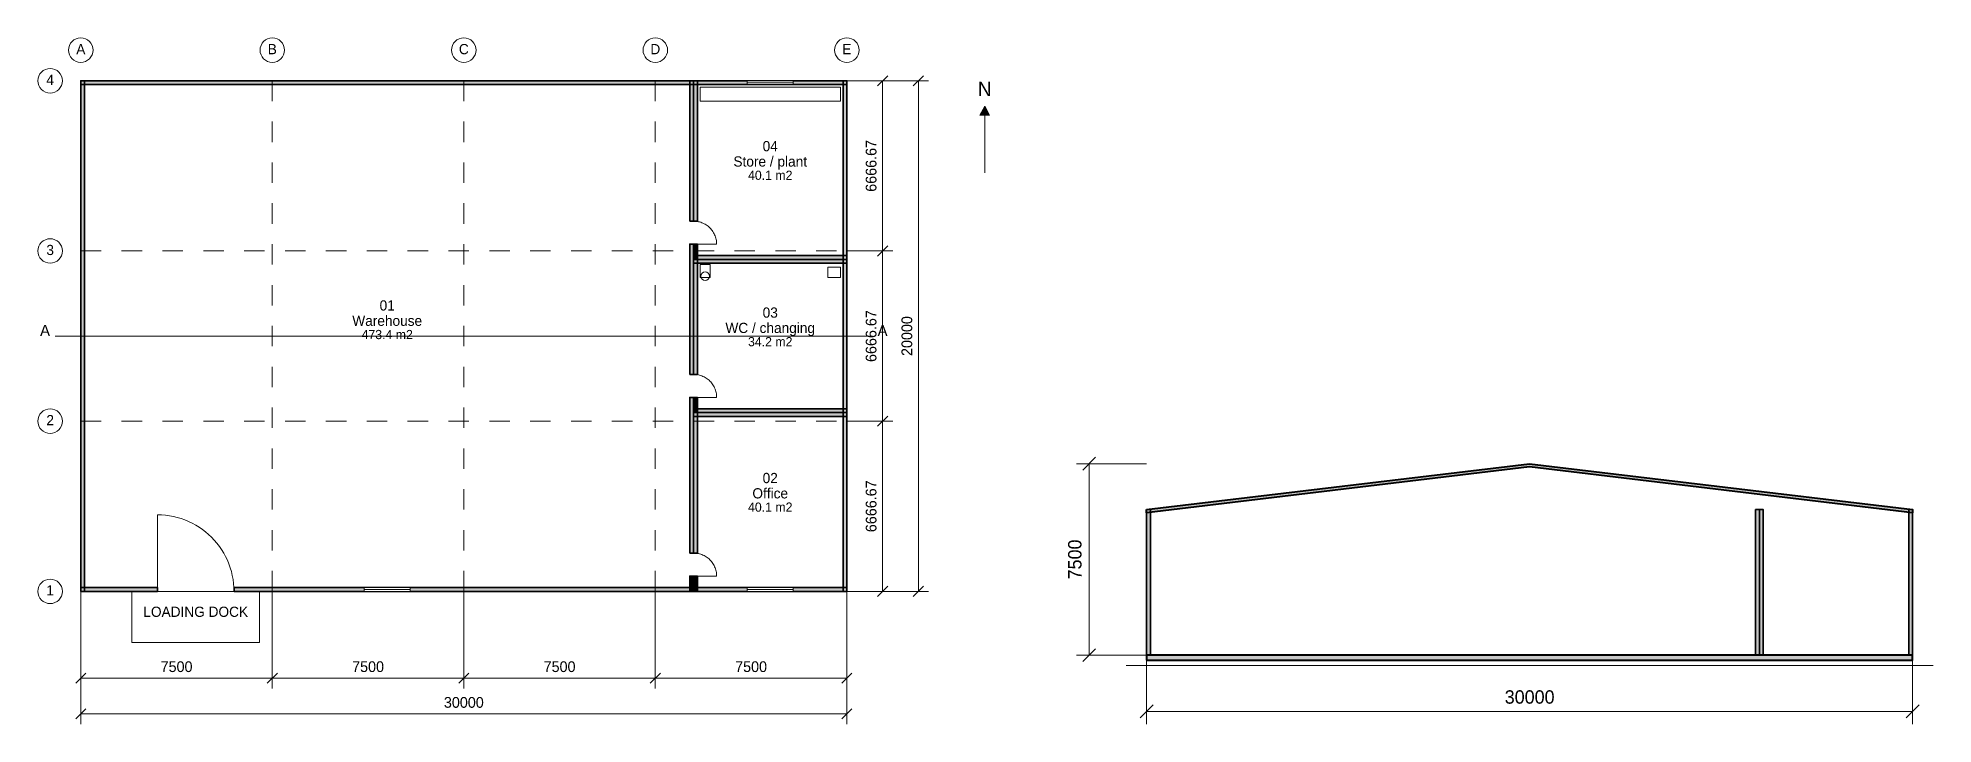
# Model space of a CAD drawing. Header units: millimetres. Extents: x 0 to 74220, y 0 to 26880.
import ezdxf
from ezdxf.enums import TextEntityAlignment as Align

# ---------------------------------------------------------------- set-up
doc = ezdxf.new("R2010")
doc.units = ezdxf.units.MM
for name, color, linetype, lineweight, true_color in [('A-DIMS', 7, 'Continuous', 15, 0x546b75), ('A-DOOR', 7, 'Continuous', 20, 0x88624a), ('A-FIXT', 7, 'Continuous', 18, 0x687e84), ('A-GLAZ', 7, 'Continuous', 20, 0x27889a), ('A-GRID', 7, 'Continuous', 13, 0x88a0a5), ('A-HATCH', 7, 'Continuous', 13, 0xa8b6b9), ('A-STRC', 7, 'Continuous', 40, 0x273c47), ('A-TEXT', 7, 'Continuous', 18, 0x20333e), ('A-WALL', 7, 'Continuous', 35, 0x20333e)]:
    doc.layers.add(name, color=color, linetype=linetype, lineweight=lineweight, true_color=true_color)

# ---------------------------------------------------------------- blocks, each defined once
blk = doc.blocks.new('2103_WAREHOUSE_30X20_DRAWING_PLAN')
at = {"layer": 'A-DIMS'}
blk.add_hatch(color=7, dxfattribs=at).paths.add_polyline_path([(35400, 19000), (35208, 18649), (35592, 18649)])
at = {"layer": 'A-WALL'}
for points in [[(0, 19850), (24000, 19850), (24000, 20000), (0, 20000)], [(0, 0), (150, 0), (150, 20000), (0, 20000)], [(23850, 14500), (24000, 14500), (24000, 20000), (23850, 20000)], [(24000, 19850), (30000, 19850), (30000, 20000), (24000, 20000)], [(24000, 14500), (24150, 14500), (24150, 20000), (24000, 20000)], [(29850, 13000), (30000, 13000), (30000, 20000), (29850, 20000)], [(23850, 8500), (24000, 8500), (24000, 13600), (23850, 13600)], [(24000, 13000), (24150, 13000), (24150, 13600), (24000, 13600)], [(24000, 13000), (30000, 13000), (30000, 13150), (24000, 13150)], [(24000, 12850), (30000, 12850), (30000, 13000), (24000, 13000)], [(24000, 8500), (24150, 8500), (24150, 13000), (24000, 13000)], [(29850, 7000), (30000, 7000), (30000, 13000), (29850, 13000)], [(23850, 1500), (24000, 1500), (24000, 7600), (23850, 7600)], [(24000, 7000), (24150, 7000), (24150, 7600), (24000, 7600)], [(24000, 7000), (30000, 7000), (30000, 7150), (24000, 7150)], [(24000, 6850), (30000, 6850), (30000, 7000), (24000, 7000)], [(24000, 1500), (24150, 1500), (24150, 7000), (24000, 7000)], [(29850, 0), (30000, 0), (30000, 7000), (29850, 7000)], [(0, 0), (3000, 0), (3000, 150), (0, 150)], [(6000, 0), (24000, 0), (24000, 150), (6000, 150)], [(23850, 0), (24000, 0), (24000, 600), (23850, 600)], [(24000, 0), (24150, 0), (24150, 600), (24000, 600)], [(24000, 0), (30000, 0), (30000, 150), (24000, 150)]]:
    blk.add_hatch(color=7, dxfattribs=at).paths.add_polyline_path(points)
at = {"layer": 'A-DIMS'}
for p, q in [((31200, 19800), (31600, 20200)), ((32600, 19800), (33000, 20200)), ((30000, 20000), (31800, 20000)), ((30000, 20000), (33200, 20000)), ((31400, 13333), (31400, 20000)), ((32800, 0), (32800, 20000)), ((35400, 16400), (35400, 19000)), ((31200, 13133), (31600, 13533)), ((31200, 13133), (31600, 13533)), ((30000, 13333), (31800, 13333)), ((30000, 13333), (31800, 13333)), ((31400, 6667), (31400, 13333)), ((31200, 6467), (31600, 6867)), ((31200, 6467), (31600, 6867)), ((30000, 6667), (31800, 6667)), ((30000, 6667), (31800, 6667)), ((31400, 0), (31400, 6667)), ((0, 0), (0, -3800)), ((0, 0), (0, -5200)), ((7500, 0), (7500, -3800)), ((7500, 0), (7500, -3800)), ((15000, 0), (15000, -3800)), ((15000, 0), (15000, -3800)), ((22500, 0), (22500, -3800)), ((22500, 0), (22500, -3800)), ((30000, 0), (30000, -3800)), ((30000, 0), (31800, 0)), ((30000, 0), (30000, -5200)), ((30000, 0), (33200, 0)), ((31200, -200), (31600, 200)), ((32600, -200), (33000, 200)), ((-200, -3600), (200, -3200)), ((0, -3400), (7500, -3400)), ((7300, -3600), (7700, -3200)), ((7300, -3600), (7700, -3200)), ((7500, -3400), (15000, -3400)), ((14800, -3600), (15200, -3200)), ((14800, -3600), (15200, -3200)), ((15000, -3400), (22500, -3400)), ((22300, -3600), (22700, -3200)), ((22300, -3600), (22700, -3200)), ((22500, -3400), (30000, -3400)), ((29800, -3600), (30200, -3200)), ((-200, -5000), (200, -4600)), ((0, -4800), (30000, -4800)), ((29800, -5000), (30200, -4600))]:
    blk.add_line(p, q, dxfattribs=at)
blk.add_lwpolyline([(35400, 19000), (35208, 18649), (35592, 18649)], close=True, dxfattribs=at)
at = {"layer": 'A-DOOR'}
for p, q in [((24000, 13600), (24900, 13600)), ((24000, 7600), (24900, 7600)), ((3000, 0), (3000, 3000)), ((24000, 600), (24900, 600))]:
    blk.add_line(p, q, dxfattribs=at)
for points in [[(24900, 13600), (24899, 13647), (24895, 13694), (24889, 13741), (24880, 13787), (24869, 13833), (24856, 13878), (24840, 13923), (24822, 13966), (24802, 14009), (24779, 14050), (24755, 14090), (24728, 14129), (24699, 14166), (24669, 14202), (24636, 14236), (24602, 14269), (24566, 14299), (24529, 14328), (24490, 14355), (24450, 14379), (24409, 14402), (24366, 14422), (24323, 14440), (24278, 14456), (24233, 14469), (24187, 14480), (24141, 14489), (24094, 14495), (24047, 14499), (24000, 14500)], [(24900, 7600), (24899, 7647), (24895, 7694), (24889, 7741), (24880, 7787), (24869, 7833), (24856, 7878), (24840, 7923), (24822, 7966), (24802, 8009), (24779, 8050), (24755, 8090), (24728, 8129), (24699, 8166), (24669, 8202), (24636, 8236), (24602, 8269), (24566, 8299), (24529, 8328), (24490, 8355), (24450, 8379), (24409, 8402), (24366, 8422), (24323, 8440), (24278, 8456), (24233, 8469), (24187, 8480), (24141, 8489), (24094, 8495), (24047, 8499), (24000, 8500)], [(6000, 0), (5996, 157), (5984, 314), (5963, 469), (5934, 624), (5898, 776), (5853, 927), (5801, 1075), (5741, 1220), (5673, 1362), (5598, 1500), (5516, 1634), (5427, 1763), (5331, 1888), (5229, 2007), (5121, 2121), (5007, 2229), (4888, 2331), (4763, 2427), (4634, 2516), (4500, 2598), (4362, 2673), (4220, 2741), (4075, 2801), (3927, 2853), (3776, 2898), (3624, 2934), (3469, 2963), (3314, 2984), (3157, 2996), (3000, 3000)], [(24900, 600), (24899, 647), (24895, 694), (24889, 741), (24880, 787), (24869, 833), (24856, 878), (24840, 923), (24822, 966), (24802, 1009), (24779, 1050), (24755, 1090), (24728, 1129), (24699, 1166), (24669, 1202), (24636, 1236), (24602, 1269), (24566, 1299), (24529, 1328), (24490, 1355), (24450, 1379), (24409, 1402), (24366, 1422), (24323, 1440), (24278, 1456), (24233, 1469), (24187, 1480), (24141, 1489), (24094, 1495), (24047, 1499), (24000, 1500)]]:
    blk.add_lwpolyline(points, dxfattribs=at)
at = {"layer": 'A-FIXT'}
for points in [[(24250, 12300), (24650, 12300), (24650, 12800), (24250, 12800)], [(29250, 12300), (29750, 12300), (29750, 12700), (29250, 12700)], [(2000, -2000), (7000, -2000), (7000, 0), (2000, 0)]]:
    blk.add_lwpolyline(points, close=True, dxfattribs=at)
blk.add_circle((24450, 12350), 170, dxfattribs=at)
at = {"layer": 'A-GRID'}
for p, q in [((0, 19200), (0, 20000)), ((0, 20000), (800, 20000)), ((1600, 20000), (2400, 20000)), ((3200, 20000), (4000, 20000)), ((4800, 20000), (5600, 20000)), ((6400, 20000), (7200, 20000)), ((7500, 19200), (7500, 20000)), ((8000, 20000), (8800, 20000)), ((9600, 20000), (10400, 20000)), ((11200, 20000), (12000, 20000)), ((12800, 20000), (13600, 20000)), ((14400, 20000), (15200, 20000)), ((15000, 19200), (15000, 20000)), ((16000, 20000), (16800, 20000)), ((17600, 20000), (18400, 20000)), ((19200, 20000), (20000, 20000)), ((20800, 20000), (21600, 20000)), ((22400, 20000), (23200, 20000)), ((22500, 19200), (22500, 20000)), ((24000, 20000), (24800, 20000)), ((28800, 20000), (29600, 20000)), ((30000, 19200), (30000, 20000)), ((0, 17600), (0, 18400)), ((7500, 17600), (7500, 18400)), ((15000, 17600), (15000, 18400)), ((22500, 17600), (22500, 18400)), ((30000, 17600), (30000, 18400)), ((0, 16000), (0, 16800)), ((7500, 16000), (7500, 16800)), ((15000, 16000), (15000, 16800)), ((22500, 16000), (22500, 16800)), ((30000, 16000), (30000, 16800)), ((0, 14400), (0, 15200)), ((7500, 14400), (7500, 15200)), ((15000, 14400), (15000, 15200)), ((22500, 14400), (22500, 15200)), ((30000, 14400), (30000, 15200)), ((0, 12800), (0, 13600)), ((7500, 12800), (7500, 13600)), ((15000, 12800), (15000, 13600)), ((22500, 12800), (22500, 13600)), ((30000, 12800), (30000, 13600)), ((0, 13333), (800, 13333)), ((1600, 13333), (2400, 13333)), ((3200, 13333), (4000, 13333)), ((4800, 13333), (5600, 13333)), ((6400, 13333), (7200, 13333)), ((8000, 13333), (8800, 13333)), ((9600, 13333), (10400, 13333)), ((11200, 13333), (12000, 13333)), ((12800, 13333), (13600, 13333)), ((14400, 13333), (15200, 13333)), ((16000, 13333), (16800, 13333)), ((17600, 13333), (18400, 13333)), ((19200, 13333), (20000, 13333)), ((20800, 13333), (21600, 13333)), ((22400, 13333), (23200, 13333)), ((24000, 13333), (24800, 13333)), ((25600, 13333), (26400, 13333)), ((27200, 13333), (28000, 13333)), ((28800, 13333), (29600, 13333)), ((0, 11200), (0, 12000)), ((7500, 11200), (7500, 12000)), ((15000, 11200), (15000, 12000)), ((22500, 11200), (22500, 12000)), ((30000, 11200), (30000, 12000)), ((0, 9600), (0, 10400)), ((7500, 9600), (7500, 10400)), ((15000, 9600), (15000, 10400)), ((22500, 9600), (22500, 10400)), ((30000, 9600), (30000, 10400)), ((-1000, 10000), (31000, 10000)), ((0, 8000), (0, 8800)), ((7500, 8000), (7500, 8800)), ((15000, 8000), (15000, 8800)), ((22500, 8000), (22500, 8800)), ((30000, 8000), (30000, 8800)), ((0, 6400), (0, 7200)), ((7500, 6400), (7500, 7200)), ((15000, 6400), (15000, 7200)), ((22500, 6400), (22500, 7200)), ((30000, 6400), (30000, 7200)), ((0, 6667), (800, 6667)), ((1600, 6667), (2400, 6667)), ((3200, 6667), (4000, 6667)), ((4800, 6667), (5600, 6667)), ((6400, 6667), (7200, 6667)), ((8000, 6667), (8800, 6667)), ((9600, 6667), (10400, 6667)), ((11200, 6667), (12000, 6667)), ((12800, 6667), (13600, 6667)), ((14400, 6667), (15200, 6667)), ((16000, 6667), (16800, 6667)), ((17600, 6667), (18400, 6667)), ((19200, 6667), (20000, 6667)), ((20800, 6667), (21600, 6667)), ((22400, 6667), (23200, 6667)), ((24000, 6667), (24800, 6667)), ((25600, 6667), (26400, 6667)), ((27200, 6667), (28000, 6667)), ((28800, 6667), (29600, 6667)), ((0, 4800), (0, 5600)), ((7500, 4800), (7500, 5600)), ((15000, 4800), (15000, 5600)), ((22500, 4800), (22500, 5600)), ((30000, 4800), (30000, 5600)), ((0, 3200), (0, 4000)), ((7500, 3200), (7500, 4000)), ((15000, 3200), (15000, 4000)), ((22500, 3200), (22500, 4000)), ((30000, 3200), (30000, 4000)), ((0, 1600), (0, 2400)), ((7500, 1600), (7500, 2400)), ((15000, 1600), (15000, 2400)), ((22500, 1600), (22500, 2400)), ((30000, 1600), (30000, 2400)), ((0, 0), (0, 800)), ((7500, 0), (7500, 800)), ((15000, 0), (15000, 800)), ((22500, 0), (22500, 800)), ((30000, 0), (30000, 800)), ((0, 0), (800, 0)), ((1600, 0), (2400, 0)), ((3200, 0), (4000, 0)), ((4800, 0), (5600, 0)), ((6400, 0), (7200, 0)), ((8000, 0), (8800, 0)), ((9600, 0), (10400, 0)), ((14400, 0), (15200, 0)), ((16000, 0), (16800, 0)), ((17600, 0), (18400, 0)), ((19200, 0), (20000, 0)), ((20800, 0), (21600, 0)), ((22400, 0), (23200, 0)), ((24000, 0), (24800, 0)), ((28800, 0), (29600, 0))]:
    blk.add_line(p, q, dxfattribs=at)
for centre in [(0, 21200), (7500, 21200), (15000, 21200), (22500, 21200), (30000, 21200), (-1200, 20000), (-1200, 13333), (-1200, 6667), (-1200, 0)]:
    blk.add_circle(centre, 480, dxfattribs=at)
at = {"layer": 'A-WALL'}
for points in [[(0, 19850), (24000, 19850), (24000, 20000), (0, 20000)], [(0, 0), (150, 0), (150, 20000), (0, 20000)], [(23850, 14500), (24000, 14500), (24000, 20000), (23850, 20000)], [(24000, 19850), (30000, 19850), (30000, 20000), (24000, 20000)], [(24000, 14500), (24150, 14500), (24150, 20000), (24000, 20000)], [(29850, 13000), (30000, 13000), (30000, 20000), (29850, 20000)], [(23850, 8500), (24000, 8500), (24000, 13600), (23850, 13600)], [(24000, 13000), (24150, 13000), (24150, 13600), (24000, 13600)], [(24000, 13000), (30000, 13000), (30000, 13150), (24000, 13150)], [(24000, 12850), (30000, 12850), (30000, 13000), (24000, 13000)], [(24000, 8500), (24150, 8500), (24150, 13000), (24000, 13000)], [(29850, 7000), (30000, 7000), (30000, 13000), (29850, 13000)], [(23850, 1500), (24000, 1500), (24000, 7600), (23850, 7600)], [(24000, 7000), (24150, 7000), (24150, 7600), (24000, 7600)], [(24000, 7000), (30000, 7000), (30000, 7150), (24000, 7150)], [(24000, 6850), (30000, 6850), (30000, 7000), (24000, 7000)], [(24000, 1500), (24150, 1500), (24150, 7000), (24000, 7000)], [(29850, 0), (30000, 0), (30000, 7000), (29850, 7000)], [(0, 0), (3000, 0), (3000, 150), (0, 150)], [(6000, 0), (24000, 0), (24000, 150), (6000, 150)], [(23850, 0), (24000, 0), (24000, 600), (23850, 600)], [(24000, 0), (24150, 0), (24150, 600), (24000, 600)], [(24000, 0), (30000, 0), (30000, 150), (24000, 150)]]:
    blk.add_lwpolyline(points, close=True, dxfattribs=at)
at = {"layer": 'A-DIMS'}
for s, p in [('6666.67', (31160, 16667)), ('6666.67', (31160, 10000)), ('20000', (32560, 10000)), ('6666.67', (31160, 3333))]:
    blk.add_text(s, height=420, rotation=90, dxfattribs=at).set_placement(p, align=Align.CENTER)
for s, p in [('7500', (3750, -3160)), ('7500', (11250, -3160)), ('7500', (18750, -3160)), ('7500', (26250, -3160)), ('30000', (15000, -4560))]:
    blk.add_text(s, height=420, dxfattribs=at).set_placement(p, align=Align.CENTER)
at = {"layer": 'A-TEXT'}
for s, height, p in [('A', 400, (0, 21040)), ('B', 400, (7500, 21040)), ('C', 400, (15000, 21040)), ('D', 400, (22500, 21040)), ('E', 400, (30000, 21040)), ('4', 400, (-1200, 19840)), ('N', 560, (35400, 19400)), ('04', 400, (27000, 17240)), ('Store / plant', 400, (27000, 16640)), ('40.1 m2', 360, (27000, 16120)), ('3', 400, (-1200, 13173)), ('01', 400, (12000, 11000)), ('A', 440, (-1400, 10000)), ('Warehouse', 400, (12000, 10400)), ('WC / changing', 400, (27000, 10120)), ('03', 400, (27000, 10720)), ('A', 440, (31400, 10000)), ('473.4 m2', 360, (12000, 9880)), ('34.2 m2', 360, (27000, 9600)), ('2', 400, (-1200, 6507)), ('02', 400, (27000, 4240)), ('Office', 400, (27000, 3640)), ('40.1 m2', 360, (27000, 3120)), ('1', 400, (-1200, -160)), ('LOADING DOCK', 400, (4500, -1000))]:
    blk.add_text(s, height=height, dxfattribs=at).set_placement(p, align=Align.CENTER)
for points in [[(26100, 19850), (27900, 19850), (27900, 20000), (26100, 20000)], [(11100, 0), (12900, 0), (12900, 150), (11100, 150)], [(26100, 0), (27900, 0), (27900, 150), (26100, 150)]]:
    blk.add_wipeout(points)
at = {"layer": 'A-FIXT'}
blk.add_lwpolyline([(24250, 19200), (29750, 19200), (29750, 19750), (24250, 19750)], close=True, dxfattribs=at)
at = {"layer": 'A-GLAZ'}
for p, q in [((26100, 20000), (27900, 20000)), ((26100, 19850), (26100, 20000)), ((26100, 19925), (27900, 19925)), ((26100, 19850), (27900, 19850)), ((27900, 19850), (27900, 20000)), ((11100, 150), (12900, 150)), ((11100, 0), (11100, 150)), ((11100, 75), (12900, 75)), ((11100, 0), (12900, 0)), ((12900, 0), (12900, 150)), ((26100, 150), (27900, 150)), ((26100, 0), (26100, 150)), ((26100, 75), (27900, 75)), ((26100, 0), (27900, 0)), ((27900, 0), (27900, 150))]:
    blk.add_line(p, q, dxfattribs=at)
at = {"layer": 'A-GRID'}
for p, q in [((25600, 20000), (26400, 20000)), ((27200, 20000), (28000, 20000)), ((11200, 0), (12000, 0)), ((12800, 0), (13600, 0)), ((25600, 0), (26400, 0)), ((27200, 0), (28000, 0))]:
    blk.add_line(p, q, dxfattribs=at)
blk = doc.blocks.new('2103_WAREHOUSE_30X20_DRAWING_SECTION')
at = {"layer": 'A-STRC'}
for points in [[(0, 5700), (15000, 7500), (30000, 5700), (30000, 5580), (15000, 7380), (0, 5580)], [(0, -200), (30000, -200), (30000, 0), (0, 0)]]:
    blk.add_hatch(color=7, dxfattribs=at).paths.add_polyline_path(points)
at = {"layer": 'A-WALL'}
for points in [[(0, 0), (150, 0), (150, 5700), (0, 5700)], [(23850, 0), (24000, 0), (24000, 5700), (23850, 5700)], [(24000, 0), (24150, 0), (24150, 5700), (24000, 5700)], [(29850, 0), (30000, 0), (30000, 5700), (29850, 5700)]]:
    blk.add_hatch(color=7, dxfattribs=at).paths.add_polyline_path(points)
at = {"layer": 'A-DIMS'}
for p, q in [((0, 7500), (-2750, 7500)), ((-2500, 7250), (-2000, 7750)), ((-2250, 0), (-2250, 7500)), ((0, 0), (-2750, 0)), ((-2500, -250), (-2000, 250)), ((0, -200), (0, -2700)), ((30000, -200), (30000, -2700)), ((-250, -2450), (250, -1950)), ((0, -2200), (30000, -2200)), ((29750, -2450), (30250, -1950))]:
    blk.add_line(p, q, dxfattribs=at)
at = {"layer": 'A-HATCH'}
blk.add_line((-800, -400), (30800, -400), dxfattribs=at)
at = {"layer": 'A-STRC'}
for points in [[(0, 5700), (15000, 7500), (30000, 5700), (30000, 5580), (15000, 7380), (0, 5580)], [(0, -200), (30000, -200), (30000, 0), (0, 0)]]:
    blk.add_lwpolyline(points, close=True, dxfattribs=at)
at = {"layer": 'A-WALL'}
for points in [[(0, 0), (150, 0), (150, 5700), (0, 5700)], [(23850, 0), (24000, 0), (24000, 5700), (23850, 5700)], [(24000, 0), (24150, 0), (24150, 5700), (24000, 5700)], [(29850, 0), (30000, 0), (30000, 5700), (29850, 5700)]]:
    blk.add_lwpolyline(points, close=True, dxfattribs=at)
at = {"layer": 'A-DIMS'}
blk.add_text('7500', height=525, rotation=90, dxfattribs=at).set_placement((-2550, 3750), align=Align.CENTER)
blk.add_text('30000', height=525, dxfattribs=at).set_placement((15000, -1900), align=Align.CENTER)

msp = doc.modelspace()

# ---------------------------------------------------------------- block references
for name, p in [('2103_WAREHOUSE_30X20_DRAWING_PLAN', (1680, 5200)), ('2103_WAREHOUSE_30X20_DRAWING_SECTION', (43420, 2700))]:
    msp.add_blockref(name, p)

doc.saveas('drawing.dxf')
